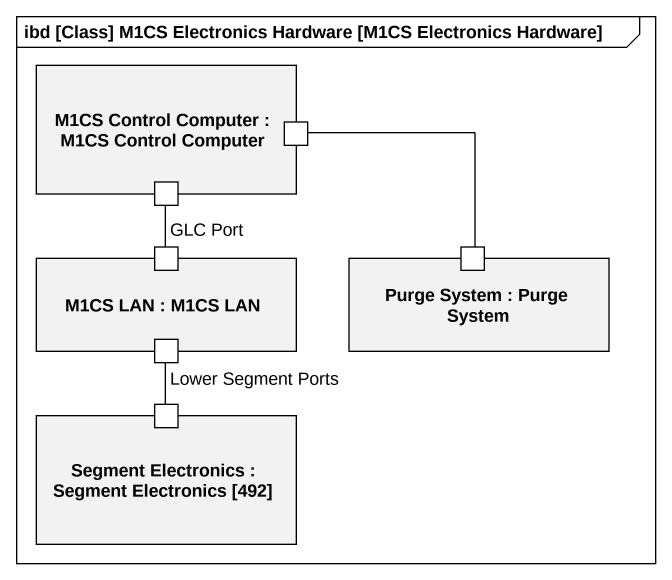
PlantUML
@startuml
mainframe ibd [Class] M1CS Electronics Hardware [M1CS Electronics Hardware]
rectangle "M1CS Control Computer : M1CS Control Computer" as M1CS_Control_Computer {
  port " " as port1
  port " " as port2
}
rectangle "M1CS LAN : M1CS LAN" as M1CS_LAN {
  port "GLC Port" as GLC_Port
  port "Lower Segment Ports" as Lower_Segment_Ports
}
rectangle "Purge System : Purge System" as Purge_System {
  port " " as port3
}
rectangle "Segment Electronics : Segment Electronics [492]" as Segment_Electronics {
  port " " as port4
}
GLC_Port -up- port2
port3 -up- port1
port4 -up- Lower_Segment_Ports
@enduml
